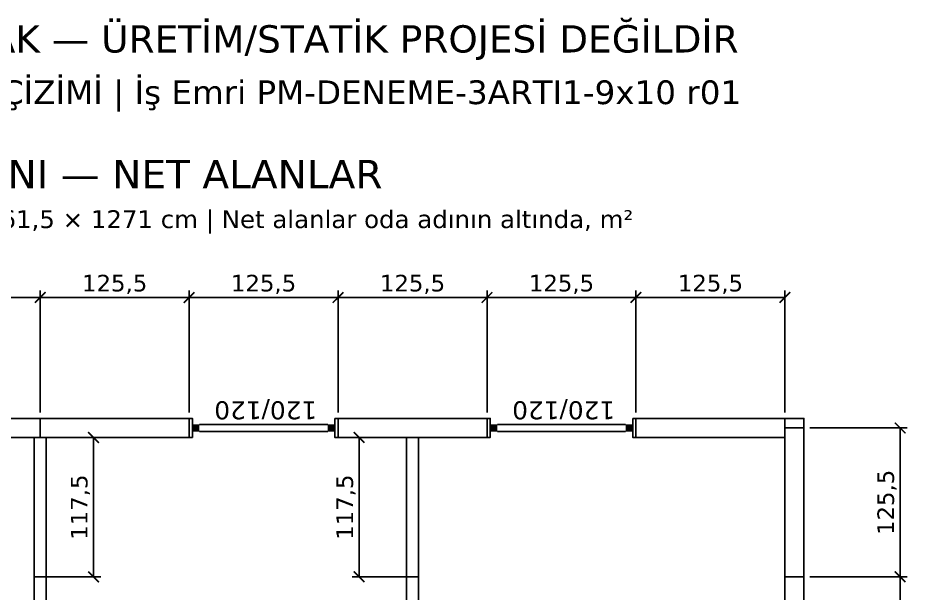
# Model space of a CAD drawing. Header units: centimetres. Extents: x -135 to 5324, y -1304 to 1609.
# Drawn here: x 1961 to 2710, y 1124 to 1609 of the extents above; entities that cross this region are included whole.
import ezdxf
from ezdxf.enums import TextEntityAlignment as Align

# ---------------------------------------------------------------- set-up
doc = ezdxf.new("R2010")
doc.units = ezdxf.units.CM
for name, color, linetype in [('DIS_DUVAR_160', 30, 'Continuous'), ('IC_DUVAR_100', 30, 'Continuous'), ('KOSE_PROFIL_160', 8, 'Continuous'), ('ODA_ADLARI', 7, 'Continuous'), ('OLCULER', 7, 'Continuous'), ('OZEL_PANEL_OLCU_CM', 3, 'Continuous'), ('PENCERE', 10, 'Continuous'), ('PORTMAN_INFO', 7, 'Continuous')]:
    doc.layers.add(name, color=color, linetype=linetype)
doc.styles.add('PORTMAN', font='DejaVuSans.ttf')
doc.styles.get("Standard").update_dxf_attribs({"font": 'DejaVuSans.ttf'})
doc.dimstyles.new('PORTMAN', dxfattribs={"dimtxt": 14, "dimasz": 9, "dimexe": 6, "dimexo": 5, "dimgap": 4, "dimtad": 1, "dimtxsty": 'PORTMAN', "dimblk": 'ARCHTICK', "dimcen": 2.5, "dimazin": 3, "dimtfac": 0.5, "dimtmove": 2, "dimatfit": 3})

# ---------------------------------------------------------------- blocks, each defined once
blk = doc.blocks.new('BOM_D09_1255p0_DIS_DOLU')
blk.add_lwpolyline([(0, 0), (16, 0), (16, 125.5), (0, 125.5)], close=True)
blk = doc.blocks.new('kaynak-pencere-120120')
at = {"layer": 'PENCERE', "color": 1}
for p, q in [((53387.01, 8192.86), (53397.01, 8192.86)), ((53389.01, 8186.86), (53389.01, 8078.86)), ((53395.01, 8186.86), (53395.01, 8078.86)), ((53387.01, 8072.86), (53397.01, 8072.86))]:
    blk.add_line(p, q, dxfattribs=at)
for points in [[(53389.01, 8192.86), (53389.01, 8186.86), (53395.01, 8192.86), (53395.01, 8186.86)], [(53389.01, 8072.86), (53389.01, 8078.86), (53395.01, 8072.86), (53395.01, 8078.86)]]:
    blk.add_solid(points, dxfattribs=at)
at = {"layer": 'PENCERE', "color": 0, "lineweight": 25}
blk.add_text('120/120', height=15.217, rotation=270, dxfattribs=at).set_placement((53369.52, 8178.03))
blk = doc.blocks.new('BOM_P01_PENCERE_1200x1200')
at = {"layer": 'PENCERE'}
blk.add_blockref('kaynak-pencere-120120', (0, 0), dxfattribs=at)
blk = doc.blocks.new('BOM_D12_1255p0_DIS_P01')
for points in [[(0, 122.75), (16, 122.75), (16, 125.5), (0, 125.5)], [(0, 0), (16, 0), (16, 2.75), (0, 2.75)]]:
    blk.add_lwpolyline(points, close=True)
at = {"layer": 'PENCERE'}
blk.add_blockref('BOM_P01_PENCERE_1200x1200', (-53384.006, -8070.111), dxfattribs=at)
blk = doc.blocks.new('BOM_I14_1255p0_IC_DOLU')
blk.add_lwpolyline([(0, 0), (10, 0), (10, 125.5), (0, 125.5)], close=True)
blk = doc.blocks.new('BOM_I17_1175p0_IC_DOLU')
blk.add_lwpolyline([(0, 0), (10, 0), (10, 117.5), (0, 117.5)], close=True)
blk = doc.blocks.new('BOM_B06_DIS_KOSE_160x80')
blk.add_lwpolyline([(0, 0), (16, 0), (16, 8), (0, 8)], close=True)
blk = doc.blocks.new('_ARCHTICK')
at = {"color": 0, "linetype": 'BYBLOCK', "const_width": 0.15}
blk.add_lwpolyline([(-0.5, -0.5), (0.5, 0.5)], dxfattribs=at)

msp = doc.modelspace()

# ---------------------------------------------------------------- block references
at = {"layer": 'DIS_DUVAR_160', "rotation": 270}
for name, p in [('BOM_D12_1255p0_DIS_P01', (2105, 1271)), ('BOM_D12_1255p0_DIS_P01', (2356, 1271)), ('BOM_D09_1255p0_DIS_DOLU', (1854, 1271)), ('BOM_D09_1255p0_DIS_DOLU', (1979.5, 1271)), ('BOM_D09_1255p0_DIS_DOLU', (2230.5, 1271)), ('BOM_D09_1255p0_DIS_DOLU', (2481.5, 1271))]:
    msp.add_blockref(name, p, dxfattribs=at)
at = {"layer": 'DIS_DUVAR_160'}
for p in [(2607, 1137.5), (2607, 1012)]:
    msp.add_blockref('BOM_D09_1255p0_DIS_DOLU', p, dxfattribs=at)
at = {"layer": 'IC_DUVAR_100'}
for name, p in [('BOM_I17_1175p0_IC_DOLU', (1974.5, 1137.5)), ('BOM_I17_1175p0_IC_DOLU', (2288.25, 1137.5)), ('BOM_I14_1255p0_IC_DOLU', (1974.5, 1012)), ('BOM_I14_1255p0_IC_DOLU', (2288.25, 1012))]:
    msp.add_blockref(name, p, dxfattribs=at)
at = {"layer": 'KOSE_PROFIL_160'}
msp.add_blockref('BOM_B06_DIS_KOSE_160x80', (2607, 1263), dxfattribs=at)

# ---------------------------------------------------------------- texts
at = {"layer": 'ODA_ADLARI', "style": 'PORTMAN'}
for s, height, p in [('KAT PLANI — NET ALANLAR', 24, (2042.25, 1477)), ('3+1 EL ÇİZİMİ | 9 x 10 PANO | 1161,5 × 1271 cm | Net alanlar oda adının altında, m²', 15, (2042.25, 1439))]:
    msp.add_text(s, height=height, dxfattribs=at).set_placement(p, align=Align.MIDDLE_CENTER)
at = {"layer": 'PORTMAN_INFO', "style": 'PORTMAN'}
for s, height, p in [('ÖN ONAYA SUNULAN TASLAK — ÜRETİM/STATİK PROJESİ DEĞİLDİR', 23, (2042.25, 1591)), ('PORTMAN | PortatifEv / 3+1 EL ÇİZİMİ | İş Emri PM-DENEME-3ARTI1-9x10 r01', 20, (2042.25, 1546))]:
    msp.add_text(s, height=height, dxfattribs=at).set_placement(p, align=Align.MIDDLE_CENTER)

# ---------------------------------------------------------------- dimensions: what is measured, and where the dimension line sits
at = {"layer": 'OLCULER'}
for base, p1, p2 in [((1854, 1373), (1854, 1271), (1979.5, 1271)), ((1979.5, 1373), (1979.5, 1271), (2105, 1271)), ((2105, 1373), (2105, 1271), (2230.5, 1271)), ((2230.5, 1373), (2230.5, 1271), (2356, 1271)), ((2356, 1373), (2356, 1271), (2481.5, 1271)), ((2481.5, 1373), (2481.5, 1271), (2607, 1271))]:
    msp.add_linear_dim(base=base, p1=p1, p2=p2, dimstyle='PORTMAN', override={"dimtxt": 14, "dimasz": 9, "dimexe": 6, "dimexo": 5, "dimdec": 2, "dimzin": 8, "dimdsep": 44}, dxfattribs=at).render()
for base, p1, p2 in [((2704, 1137.5), (2623, 1137.5), (2623, 1263)), ((2704, 1012), (2623, 1012), (2623, 1137.5))]:
    msp.add_linear_dim(base=base, p1=p1, p2=p2, angle=90, dimstyle='PORTMAN', override={"dimtxt": 14, "dimasz": 9, "dimexe": 6, "dimexo": 5, "dimdec": 2, "dimzin": 8, "dimdsep": 44}, dxfattribs=at).render()
at = {"layer": 'OZEL_PANEL_OLCU_CM'}
for base, p1, p2 in [((2024.5, 1137.5), (1974.5, 1137.5), (1974.5, 1255)), ((2248.25, 1137.5), (2298.25, 1137.5), (2298.25, 1255))]:
    msp.add_linear_dim(base=base, p1=p1, p2=p2, angle=90, dimstyle='PORTMAN', override={"dimtxt": 14, "dimasz": 9, "dimexe": 6, "dimexo": 5, "dimdec": 2, "dimzin": 8, "dimdsep": 44}, dxfattribs=at).render()

doc.saveas('drawing.dxf')
